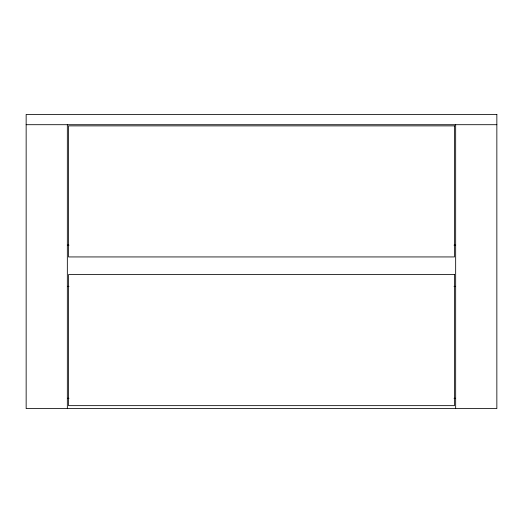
<?xml version="1.0" encoding="UTF-8"?>
<svg xmlns="http://www.w3.org/2000/svg" width="523" height="523" viewBox="0 0 523 523"><rect width="100%" height="100%" fill="white"/><g stroke="black" fill="none" stroke-linecap="round" stroke-linejoin="round"><path stroke-width="0.78" d="M26.15 124.703L496.85 124.703M67.336 245.176L68.971 245.169M454.029 245.169L455.664 245.176M67.336 286.356L68.971 286.356M454.029 286.356L455.664 286.356M67.336 398.297L68.971 398.297M454.029 398.297L455.664 398.297M455.664 124.703L455.664 408.594M67.336 124.703L67.336 408.594M496.85 114.406L26.15 114.406L26.15 408.594L496.85 408.594L496.85 114.406M454.487 125.88L68.513 125.88L68.513 256.937L454.487 256.937L454.487 125.88M454.487 274.595L68.513 274.595L68.513 405.652L454.487 405.652L454.487 274.595"/></g></svg>
